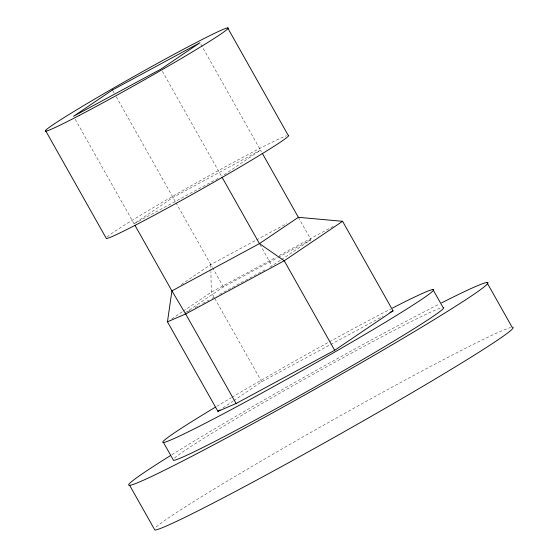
<?xml version="1.0" encoding="UTF-8"?>
<svg xmlns="http://www.w3.org/2000/svg" width="558" height="558" viewBox="0 0 558 558"><rect width="100%" height="100%" fill="white"/><g stroke="black" fill="none" stroke-linecap="round" stroke-linejoin="round"><path stroke-width="0.42" stroke-dasharray="2.79 2.09" d="M75.239 119.321L134.073 223.737L172.98 197.427L260.523 150.158L222.342 175.979M181.273 284.552L210.819 264.576L255.731 240.331M171.773 318.904L182.543 311.622M183.261 311.134L211.266 292.204L276.168 257.161M185.242 312.78L223.43 286.958L277.479 257.782M269.786 267.233L280.716 260.154M281.434 259.665L310.973 239.696L298.363 217.313M222.942 407.954L232.993 401.153M233.711 400.672L261.716 381.735L383.109 316.191M134.073 223.737L218.576 178.114M256.492 239.919L286.945 223.479M279.216 255.515L333.426 226.248M278.24 257.371L310.973 239.696M187.565 311.622L192.133 309.16M195.181 307.514L199.75 305.045M202.791 303.406L208.88 300.113M211.928 298.467L216.497 296.005M219.538 294.359L266.738 268.879M200.838 44.235L261.381 151.678M162.357 71.298L221.617 176.468M259.875 244.362L272.067 265.999M112.869 90.745L114.146 93.019M116.28 96.799L175.533 201.954M175.958 202.707L212.075 266.815M212.5 267.561L223.43 286.958M261.716 381.735L211.266 292.204L210.931 271.481M210.819 264.576L210.917 270.623M156.073 527.059A206.132 7.91 -29.4 0 1 333.077 419.846A206.132 7.91 -29.4 0 1 510.814 327.518M171.857 454.742A206.132 7.91 -29.4 0 1 439.272 304.04M174.452 458.118A155.48 5.971 -29.4 0 1 306.921 377.836A155.48 5.971 -29.4 0 1 441.664 307.709M216.874 406.273A155.48 5.971 -29.4 0 1 231.242 397.715M231.982 397.275A155.48 5.971 -29.4 0 1 328.55 342.27M329.318 341.845A155.48 5.971 -29.4 0 1 390.879 308.895M107.003 237.011A104.897 4.025 -29.4 0 1 194.505 183.896A104.897 4.025 -29.4 0 1 286.561 135.754"/><path stroke-width="0.84" d="M236.118 403.504L185.668 313.973L171.906 290.885L259.456 243.616L298.363 217.313L342.591 221.303L393.034 310.834L334.674 350.291L236.118 403.504L217.913 411.351L167.463 321.82L171.906 290.885L134.924 225.244M342.591 221.303L284.231 260.76L185.668 313.973L167.463 321.82M217.913 411.351L220.068 409.893M389.986 312.48L393.034 310.834M486.918 282.508L512.146 327.274A206.132 7.91 -29.4 0 1 352.412 427.086A206.132 7.91 -29.4 0 1 154.88 530.1L129.651 485.334M432.931 289.518L443.024 307.43A155.48 5.971 -29.4 0 1 322.538 382.711A155.48 5.971 -29.4 0 1 173.552 460.413L163.466 442.508M227.664 27.9L288.207 135.336A104.897 4.025 -29.4 0 1 206.913 186.135A104.897 4.025 -29.4 0 1 106.397 238.559L45.854 131.116M262.239 153.199L298.363 217.313M334.674 350.291L284.231 260.76L259.456 243.616L222.042 177.221M441.559 302.882A206.132 7.91 -29.4 0 1 434.766 319.239A206.132 7.91 -29.4 0 1 186.735 458.962A206.132 7.91 -29.4 0 1 170.539 455.558M392.49 308.065A155.48 5.971 -29.4 0 1 390.907 318.869A155.48 5.971 -29.4 0 1 195.112 428.432A155.48 5.971 -29.4 0 1 215.269 407.235M112.437 89.991L73.53 116.294L161.081 69.025L199.987 42.722L112.437 89.991M79.285 115.429A104.897 4.025 -29.4 0 0 227.057 29.448A104.897 4.025 -29.4 0 0 103.941 93.653A104.897 4.025 -29.4 0 0 79.285 115.429"/></g></svg>
